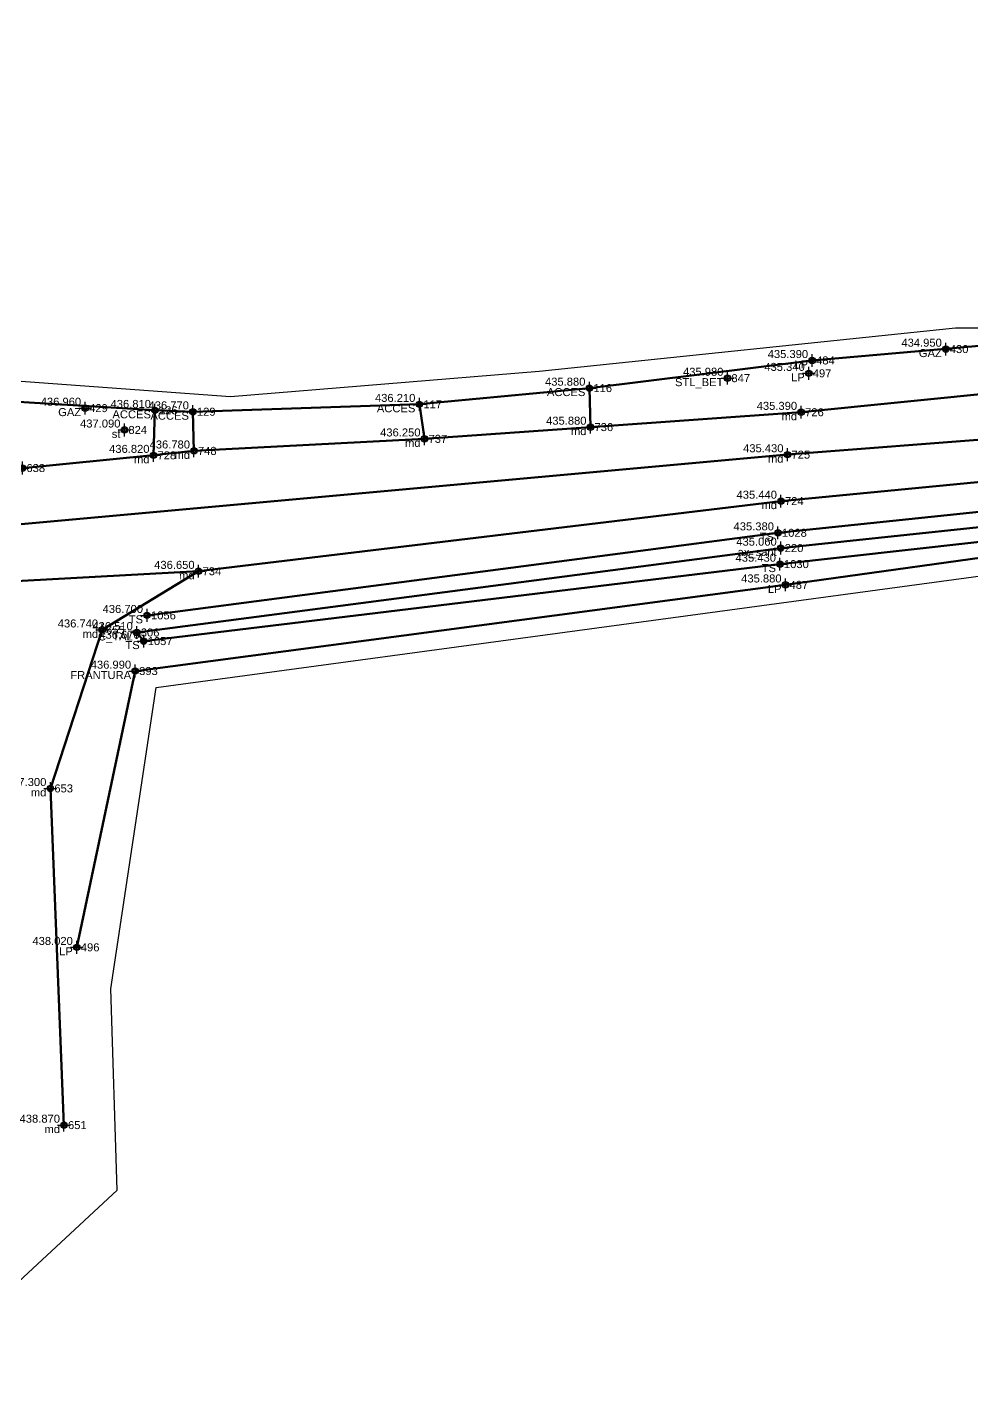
# Model space of a CAD drawing. Extents: x 396921 to 401273, y 555385 to 556691.
# Drawn here: x 397027.75 to 397057.26, y 556642.42 to 556684.94 of the extents above; entities that cross this region are included whole.
import ezdxf
from ezdxf.enums import TextEntityAlignment as Align

# ---------------------------------------------------------------- set-up
doc = ezdxf.new("R2010")
doc.units = 0
doc.header["$PDMODE"] = 34
doc.header["$PDSIZE"] = 0.2
for name, color, linetype in [('Boundary', 30, 'Continuous'), ('TOPO_CERC', 1, 'Continuous'), ('TOPO_CODE', 7, 'Continuous'), ('TOPO_ELEVATION', 7, 'Continuous'), ('TOPO_POINT_ID', 7, 'Continuous'), ('TOPO_POINTS', 7, 'Continuous'), ('TOPO_SYMBOL', 1, 'Continuous')]:
    doc.layers.add(name, color=color, linetype=linetype)
doc.layers.add('RO-LINES-LIN', color=7, linetype='Continuous', lineweight=25)
doc.styles.get("Standard").update_dxf_attribs({"font": 'arial.ttf'})

# ---------------------------------------------------------------- blocks, each defined once
blk = doc.blocks.new('PUNCTOPO')
at = {"layer": 'TOPO_CERC'}
blk.add_circle((0, 0), 0.25, dxfattribs=at)
at = {"layer": 'TOPO_SYMBOL'}
blk.add_point((0, 0), dxfattribs=at)

msp = doc.modelspace()

# ---------------------------------------------------------------- linework, layer by layer
at = {"layer": 'Boundary'}
for points in [[(397088.794, 556674.922), (397085.063, 556676.265), (397079.438, 556675.251), (397061.461, 556675.534), (397056.755, 556675.534), (397043.75, 556674.179), (397034.104, 556673.388), (397022.283, 556674.253), (397013.22, 556675.763), (396993.406, 556679.756), (396985.989, 556681.374), (396972.492, 556682.807)], [(396972.928, 556676.147), (396984.65, 556672.43), (397001.073, 556666.296), (397011.363, 556659.902), (397020.177, 556649.987), (397024.682, 556643.147), (397030.555, 556648.594), (397030.366, 556654.889), (397031.777, 556664.298), (397060.085, 556668.133), (397076.263, 556667.856), (397080.832, 556667.663), (397091.479, 556665.646)]]:
    msp.add_lwpolyline(points, dxfattribs=at)
at = {"layer": 'RO-LINES-LIN', "lineweight": 50}
for points in [[(396949.004, 556684.936, 440.8), (396961.194, 556683.402, 440.48), (396974.435, 556680.906, 439.8), (396986.336, 556679.046, 439.09), (396989.557, 556678.779, 438.91), (397003.873, 556676.399, 438.1), (397014.005, 556673.461, 437.63), (397027.599, 556671.16, 437.05), (397031.694, 556671.559, 436.82), (397032.959, 556671.697, 436.78), (397040.163, 556672.073, 436.25), (397045.349, 556672.44, 435.88), (397051.93, 556672.904, 435.39), (397058.366, 556673.554, 434.89), (397063.802, 556673.782, 434.47), (397086.365, 556673.234, 432.34), (397093.281, 556672.104, 431.65)], [(397422.389, 556612.098, 403.37), (397362.233, 556633.672, 407.49), (397323.4, 556647.15, 410.92), (397301.82, 556652.167, 412.53), (397288.032, 556655.693, 413.73), (397275.785, 556658.077, 414.92), (397251.177, 556662.586, 417.88), (397244.36, 556663.188, 418.67), (397232.668, 556662.459, 419.94), (397207.011, 556657.761, 422.19), (397187.117, 556655.703, 423.93), (397149.289, 556657.998, 427.68), (397124.293, 556663.588, 429.58), (397086.569, 556671.417, 432.33), (397058.919, 556672.151, 434.85), (397051.505, 556671.579, 435.43), (397026.182, 556669.28, 437.08), (396989.486, 556677.616, 438.9), (396979.834, 556678.246, 439.48), (396949.033, 556683.784, 440.81)], [(397058.803, 556675.089, 434.67), (397052.274, 556674.523, 435.39), (397045.315, 556673.659, 435.88)], [(397031.739, 556672.964, 436.81), (397017.725, 556673.823, 437.55)], [(397040.002, 556673.152, 436.21), (397040.163, 556672.073, 436.25), (397045.349, 556672.44, 435.88), (397045.315, 556673.659, 435.88), (397040.002, 556673.152, 436.21)], [(397032.959, 556671.697, 436.78), (397032.926, 556672.92, 436.77), (397031.739, 556672.964, 436.81), (397031.694, 556671.559, 436.82), (397032.959, 556671.697, 436.78)], [(397040.002, 556673.152, 436.21), (397032.926, 556672.92, 436.77)], [(397103.953, 556666.674, 430.97), (397086.411, 556669.988, 432.31), (397079.932, 556670.932, 432.99), (397075.566, 556671.238, 433.49), (397074.047, 556671.126, 433.65), (397061.111, 556670.972, 434.71), (397058.95, 556670.862, 434.88), (397051.301, 556670.127, 435.44), (397033.103, 556667.935, 436.65), (397030.089, 556666.104, 436.74), (397028.471, 556661.149, 437.3), (397028.897, 556650.628, 438.87)], [(397031.491, 556666.557, 436.7), (397051.207, 556669.137, 435.38), (397058.888, 556669.938, 434.91)], [(397031.172, 556666.022, 436.51), (397051.293, 556668.66, 435.06), (397059.171, 556669.485, 434.38)], [(397059.286, 556669.049, 434.85), (397051.27, 556668.159, 435.43), (397031.388, 556665.753, 436.67), (397031.172, 556666.022, 436.51)], [(397059.538, 556668.64, 435.25), (397051.445, 556667.51, 435.88), (397031.12, 556664.817, 436.99), (397029.298, 556656.183, 438.02)], [(397021.501, 556667.304, 437.11), (397033.103, 556667.935, 436.65)]]:
    msp.add_polyline3d(points, dxfattribs=at)

# ---------------------------------------------------------------- block references
at = {"layer": 'TOPO_POINTS'}
ref = msp.add_blockref('PUNCTOPO', (397056.452, 556674.878, 434.95), dxfattribs=dict(at, xscale=0.25, yscale=0.25, zscale=0.25))
ref.add_attrib('POINT', '430', dxfattribs={"layer": 'TOPO_POINT_ID', "height": 0.25}).set_placement((397056.577, 556674.878, 434.95), align=Align.MIDDLE_LEFT)
ref.add_attrib('ELEVATION', '434.950', dxfattribs={"layer": 'TOPO_ELEVATION', "height": 0.25}).set_placement((397056.327, 556674.878, 434.95), align=Align.BOTTOM_RIGHT)
ref.add_attrib('CODE', 'GAZ', dxfattribs={"layer": 'TOPO_CODE', "height": 0.25}).set_placement((397056.327, 556674.878, 434.95), align=Align.TOP_RIGHT)
ref = msp.add_blockref('PUNCTOPO', (397052.274, 556674.523, 435.39), dxfattribs=dict(at, xscale=0.25, yscale=0.25, zscale=0.25))
ref.add_attrib('POINT', '484', dxfattribs={"layer": 'TOPO_POINT_ID', "height": 0.25}).set_placement((397052.399, 556674.523, 435.39), align=Align.MIDDLE_LEFT)
ref.add_attrib('ELEVATION', '435.390', dxfattribs={"layer": 'TOPO_ELEVATION', "height": 0.25}).set_placement((397052.149, 556674.523, 435.39), align=Align.BOTTOM_RIGHT)
ref.add_attrib('CODE', 'LP', dxfattribs={"layer": 'TOPO_CODE', "height": 0.25}).set_placement((397052.149, 556674.523, 435.39), align=Align.TOP_RIGHT)
ref = msp.add_blockref('PUNCTOPO', (397049.628, 556673.969, 435.98), dxfattribs=dict(at, xscale=0.25, yscale=0.25, zscale=0.25))
ref.add_attrib('POINT', '847', dxfattribs={"layer": 'TOPO_POINT_ID', "height": 0.25}).set_placement((397049.753, 556673.969, 435.98), align=Align.MIDDLE_LEFT)
ref.add_attrib('ELEVATION', '435.980', dxfattribs={"layer": 'TOPO_ELEVATION', "height": 0.25}).set_placement((397049.503, 556673.969, 435.98), align=Align.BOTTOM_RIGHT)
ref.add_attrib('CODE', 'STL_BET', dxfattribs={"layer": 'TOPO_CODE', "height": 0.25}).set_placement((397049.503, 556673.969, 435.98), align=Align.TOP_RIGHT)
ref = msp.add_blockref('PUNCTOPO', (397052.169, 556674.121, 435.34), dxfattribs=dict(at, xscale=0.25, yscale=0.25, zscale=0.25))
ref.add_attrib('POINT', '497', dxfattribs={"layer": 'TOPO_POINT_ID', "height": 0.25}).set_placement((397052.294, 556674.121, 435.34), align=Align.MIDDLE_LEFT)
ref.add_attrib('ELEVATION', '435.340', dxfattribs={"layer": 'TOPO_ELEVATION', "height": 0.25}).set_placement((397052.044, 556674.121, 435.34), align=Align.BOTTOM_RIGHT)
ref.add_attrib('CODE', 'LP', dxfattribs={"layer": 'TOPO_CODE', "height": 0.25}).set_placement((397052.044, 556674.121, 435.34), align=Align.TOP_RIGHT)
ref = msp.add_blockref('PUNCTOPO', (397045.315, 556673.659, 435.88), dxfattribs=dict(at, xscale=0.25, yscale=0.25, zscale=0.25))
ref.add_attrib('POINT', '116', dxfattribs={"layer": 'TOPO_POINT_ID', "height": 0.25}).set_placement((397045.44, 556673.659, 435.88), align=Align.MIDDLE_LEFT)
ref.add_attrib('ELEVATION', '435.880', dxfattribs={"layer": 'TOPO_ELEVATION', "height": 0.25}).set_placement((397045.19, 556673.659, 435.88), align=Align.BOTTOM_RIGHT)
ref.add_attrib('CODE', 'ACCES', dxfattribs={"layer": 'TOPO_CODE', "height": 0.25}).set_placement((397045.19, 556673.659, 435.88), align=Align.TOP_RIGHT)
ref = msp.add_blockref('PUNCTOPO', (397040.002, 556673.152, 436.21), dxfattribs=dict(at, xscale=0.25, yscale=0.25, zscale=0.25))
ref.add_attrib('POINT', '117', dxfattribs={"layer": 'TOPO_POINT_ID', "height": 0.25}).set_placement((397040.127, 556673.152, 436.21), align=Align.MIDDLE_LEFT)
ref.add_attrib('ELEVATION', '436.210', dxfattribs={"layer": 'TOPO_ELEVATION', "height": 0.25}).set_placement((397039.877, 556673.152, 436.21), align=Align.BOTTOM_RIGHT)
ref.add_attrib('CODE', 'ACCES', dxfattribs={"layer": 'TOPO_CODE', "height": 0.25}).set_placement((397039.877, 556673.152, 436.21), align=Align.TOP_RIGHT)
ref = msp.add_blockref('PUNCTOPO', (397029.558, 556673.033, 436.96), dxfattribs=dict(at, xscale=0.25, yscale=0.25, zscale=0.25))
ref.add_attrib('POINT', '429', dxfattribs={"layer": 'TOPO_POINT_ID', "height": 0.25}).set_placement((397029.683, 556673.033, 436.96), align=Align.MIDDLE_LEFT)
ref.add_attrib('ELEVATION', '436.960', dxfattribs={"layer": 'TOPO_ELEVATION', "height": 0.25}).set_placement((397029.433, 556673.033, 436.96), align=Align.BOTTOM_RIGHT)
ref.add_attrib('CODE', 'GAZ', dxfattribs={"layer": 'TOPO_CODE', "height": 0.25}).set_placement((397029.433, 556673.033, 436.96), align=Align.TOP_RIGHT)
ref = msp.add_blockref('PUNCTOPO', (397031.739, 556672.964, 436.81), dxfattribs=dict(at, xscale=0.25, yscale=0.25, zscale=0.25))
ref.add_attrib('POINT', '126', dxfattribs={"layer": 'TOPO_POINT_ID', "height": 0.25}).set_placement((397031.864, 556672.964, 436.81), align=Align.MIDDLE_LEFT)
ref.add_attrib('ELEVATION', '436.810', dxfattribs={"layer": 'TOPO_ELEVATION', "height": 0.25}).set_placement((397031.614, 556672.964, 436.81), align=Align.BOTTOM_RIGHT)
ref.add_attrib('CODE', 'ACCES', dxfattribs={"layer": 'TOPO_CODE', "height": 0.25}).set_placement((397031.614, 556672.964, 436.81), align=Align.TOP_RIGHT)
ref = msp.add_blockref('PUNCTOPO', (397032.926, 556672.92, 436.77), dxfattribs=dict(at, xscale=0.25, yscale=0.25, zscale=0.25))
ref.add_attrib('POINT', '129', dxfattribs={"layer": 'TOPO_POINT_ID', "height": 0.25}).set_placement((397033.051, 556672.92, 436.77), align=Align.MIDDLE_LEFT)
ref.add_attrib('ELEVATION', '436.770', dxfattribs={"layer": 'TOPO_ELEVATION', "height": 0.25}).set_placement((397032.801, 556672.92, 436.77), align=Align.BOTTOM_RIGHT)
ref.add_attrib('CODE', 'ACCES', dxfattribs={"layer": 'TOPO_CODE', "height": 0.25}).set_placement((397032.801, 556672.92, 436.77), align=Align.TOP_RIGHT)
ref = msp.add_blockref('PUNCTOPO', (397051.93, 556672.904, 435.39), dxfattribs=dict(at, xscale=0.25, yscale=0.25, zscale=0.25))
ref.add_attrib('POINT', '726', dxfattribs={"layer": 'TOPO_POINT_ID', "height": 0.25}).set_placement((397052.055, 556672.904, 435.39), align=Align.MIDDLE_LEFT)
ref.add_attrib('ELEVATION', '435.390', dxfattribs={"layer": 'TOPO_ELEVATION', "height": 0.25}).set_placement((397051.805, 556672.904, 435.39), align=Align.BOTTOM_RIGHT)
ref.add_attrib('CODE', 'md', dxfattribs={"layer": 'TOPO_CODE', "height": 0.25}).set_placement((397051.805, 556672.904, 435.39), align=Align.TOP_RIGHT)
ref = msp.add_blockref('PUNCTOPO', (397030.786, 556672.351, 437.09), dxfattribs=dict(at, xscale=0.25, yscale=0.25, zscale=0.25))
ref.add_attrib('POINT', '824', dxfattribs={"layer": 'TOPO_POINT_ID', "height": 0.25}).set_placement((397030.911, 556672.351, 437.09), align=Align.MIDDLE_LEFT)
ref.add_attrib('ELEVATION', '437.090', dxfattribs={"layer": 'TOPO_ELEVATION', "height": 0.25}).set_placement((397030.661, 556672.351, 437.09), align=Align.BOTTOM_RIGHT)
ref.add_attrib('CODE', 'st', dxfattribs={"layer": 'TOPO_CODE', "height": 0.25}).set_placement((397030.661, 556672.351, 437.09), align=Align.TOP_RIGHT)
ref = msp.add_blockref('PUNCTOPO', (397045.349, 556672.44, 435.88), dxfattribs=dict(at, xscale=0.25, yscale=0.25, zscale=0.25))
ref.add_attrib('POINT', '736', dxfattribs={"layer": 'TOPO_POINT_ID', "height": 0.25}).set_placement((397045.474, 556672.44, 435.88), align=Align.MIDDLE_LEFT)
ref.add_attrib('ELEVATION', '435.880', dxfattribs={"layer": 'TOPO_ELEVATION', "height": 0.25}).set_placement((397045.224, 556672.44, 435.88), align=Align.BOTTOM_RIGHT)
ref.add_attrib('CODE', 'md', dxfattribs={"layer": 'TOPO_CODE', "height": 0.25}).set_placement((397045.224, 556672.44, 435.88), align=Align.TOP_RIGHT)
ref = msp.add_blockref('PUNCTOPO', (397040.163, 556672.073, 436.25), dxfattribs=dict(at, xscale=0.25, yscale=0.25, zscale=0.25))
ref.add_attrib('POINT', '737', dxfattribs={"layer": 'TOPO_POINT_ID', "height": 0.25}).set_placement((397040.288, 556672.073, 436.25), align=Align.MIDDLE_LEFT)
ref.add_attrib('ELEVATION', '436.250', dxfattribs={"layer": 'TOPO_ELEVATION', "height": 0.25}).set_placement((397040.038, 556672.073, 436.25), align=Align.BOTTOM_RIGHT)
ref.add_attrib('CODE', 'md', dxfattribs={"layer": 'TOPO_CODE', "height": 0.25}).set_placement((397040.038, 556672.073, 436.25), align=Align.TOP_RIGHT)
ref = msp.add_blockref('PUNCTOPO', (397031.694, 556671.559, 436.82), dxfattribs=dict(at, xscale=0.25, yscale=0.25, zscale=0.25))
ref.add_attrib('POINT', '728', dxfattribs={"layer": 'TOPO_POINT_ID', "height": 0.25}).set_placement((397031.819, 556671.559, 436.82), align=Align.MIDDLE_LEFT)
ref.add_attrib('ELEVATION', '436.820', dxfattribs={"layer": 'TOPO_ELEVATION', "height": 0.25}).set_placement((397031.569, 556671.559, 436.82), align=Align.BOTTOM_RIGHT)
ref.add_attrib('CODE', 'md', dxfattribs={"layer": 'TOPO_CODE', "height": 0.25}).set_placement((397031.569, 556671.559, 436.82), align=Align.TOP_RIGHT)
ref = msp.add_blockref('PUNCTOPO', (397032.959, 556671.697, 436.78), dxfattribs=dict(at, xscale=0.25, yscale=0.25, zscale=0.25))
ref.add_attrib('POINT', '748', dxfattribs={"layer": 'TOPO_POINT_ID', "height": 0.25}).set_placement((397033.084, 556671.697, 436.78), align=Align.MIDDLE_LEFT)
ref.add_attrib('ELEVATION', '436.780', dxfattribs={"layer": 'TOPO_ELEVATION', "height": 0.25}).set_placement((397032.834, 556671.697, 436.78), align=Align.BOTTOM_RIGHT)
ref.add_attrib('CODE', 'md', dxfattribs={"layer": 'TOPO_CODE', "height": 0.25}).set_placement((397032.834, 556671.697, 436.78), align=Align.TOP_RIGHT)
ref = msp.add_blockref('PUNCTOPO', (397051.505, 556671.579, 435.43), dxfattribs=dict(at, xscale=0.25, yscale=0.25, zscale=0.25))
ref.add_attrib('POINT', '725', dxfattribs={"layer": 'TOPO_POINT_ID', "height": 0.25}).set_placement((397051.63, 556671.579, 435.43), align=Align.MIDDLE_LEFT)
ref.add_attrib('ELEVATION', '435.430', dxfattribs={"layer": 'TOPO_ELEVATION', "height": 0.25}).set_placement((397051.38, 556671.579, 435.43), align=Align.BOTTOM_RIGHT)
ref.add_attrib('CODE', 'md', dxfattribs={"layer": 'TOPO_CODE', "height": 0.25}).set_placement((397051.38, 556671.579, 435.43), align=Align.TOP_RIGHT)
ref = msp.add_blockref('PUNCTOPO', (397027.599, 556671.16, 437.05), dxfattribs=dict(at, xscale=0.25, yscale=0.25, zscale=0.25))
ref.add_attrib('POINT', '638', dxfattribs={"layer": 'TOPO_POINT_ID', "height": 0.25}).set_placement((397027.724, 556671.16, 437.05), align=Align.MIDDLE_LEFT)
ref.add_attrib('ELEVATION', '437.050', dxfattribs={"layer": 'TOPO_ELEVATION', "height": 0.25}).set_placement((397027.474, 556671.16, 437.05), align=Align.BOTTOM_RIGHT)
ref.add_attrib('CODE', 'md', dxfattribs={"layer": 'TOPO_CODE', "height": 0.25}).set_placement((397027.474, 556671.16, 437.05), align=Align.TOP_RIGHT)
ref = msp.add_blockref('PUNCTOPO', (397051.301, 556670.127, 435.44), dxfattribs=dict(at, xscale=0.25, yscale=0.25, zscale=0.25))
ref.add_attrib('POINT', '724', dxfattribs={"layer": 'TOPO_POINT_ID', "height": 0.25}).set_placement((397051.426, 556670.127, 435.44), align=Align.MIDDLE_LEFT)
ref.add_attrib('ELEVATION', '435.440', dxfattribs={"layer": 'TOPO_ELEVATION', "height": 0.25}).set_placement((397051.176, 556670.127, 435.44), align=Align.BOTTOM_RIGHT)
ref.add_attrib('CODE', 'md', dxfattribs={"layer": 'TOPO_CODE', "height": 0.25}).set_placement((397051.176, 556670.127, 435.44), align=Align.TOP_RIGHT)
ref = msp.add_blockref('PUNCTOPO', (397051.207, 556669.137, 435.38), dxfattribs=dict(at, xscale=0.25, yscale=0.25, zscale=0.25))
ref.add_attrib('POINT', '1028', dxfattribs={"layer": 'TOPO_POINT_ID', "height": 0.25}).set_placement((397051.332, 556669.137, 435.38), align=Align.MIDDLE_LEFT)
ref.add_attrib('ELEVATION', '435.380', dxfattribs={"layer": 'TOPO_ELEVATION', "height": 0.25}).set_placement((397051.082, 556669.137, 435.38), align=Align.BOTTOM_RIGHT)
ref.add_attrib('CODE', 'TS', dxfattribs={"layer": 'TOPO_CODE', "height": 0.25}).set_placement((397051.082, 556669.137, 435.38), align=Align.TOP_RIGHT)
ref = msp.add_blockref('PUNCTOPO', (397051.293, 556668.66, 435.06), dxfattribs=dict(at, xscale=0.25, yscale=0.25, zscale=0.25))
ref.add_attrib('POINT', '220', dxfattribs={"layer": 'TOPO_POINT_ID', "height": 0.25}).set_placement((397051.418, 556668.66, 435.06), align=Align.MIDDLE_LEFT)
ref.add_attrib('ELEVATION', '435.060', dxfattribs={"layer": 'TOPO_ELEVATION', "height": 0.25}).set_placement((397051.168, 556668.66, 435.06), align=Align.BOTTOM_RIGHT)
ref.add_attrib('CODE', 'ax_sant', dxfattribs={"layer": 'TOPO_CODE', "height": 0.25}).set_placement((397051.168, 556668.66, 435.06), align=Align.TOP_RIGHT)
ref = msp.add_blockref('PUNCTOPO', (397051.27, 556668.159, 435.43), dxfattribs=dict(at, xscale=0.25, yscale=0.25, zscale=0.25))
ref.add_attrib('POINT', '1030', dxfattribs={"layer": 'TOPO_POINT_ID', "height": 0.25}).set_placement((397051.395, 556668.159, 435.43), align=Align.MIDDLE_LEFT)
ref.add_attrib('ELEVATION', '435.430', dxfattribs={"layer": 'TOPO_ELEVATION', "height": 0.25}).set_placement((397051.145, 556668.159, 435.43), align=Align.BOTTOM_RIGHT)
ref.add_attrib('CODE', 'TS', dxfattribs={"layer": 'TOPO_CODE', "height": 0.25}).set_placement((397051.145, 556668.159, 435.43), align=Align.TOP_RIGHT)
ref = msp.add_blockref('PUNCTOPO', (397033.103, 556667.935, 436.65), dxfattribs=dict(at, xscale=0.25, yscale=0.25, zscale=0.25))
ref.add_attrib('POINT', '734', dxfattribs={"layer": 'TOPO_POINT_ID', "height": 0.25}).set_placement((397033.228, 556667.935, 436.65), align=Align.MIDDLE_LEFT)
ref.add_attrib('ELEVATION', '436.650', dxfattribs={"layer": 'TOPO_ELEVATION', "height": 0.25}).set_placement((397032.978, 556667.935, 436.65), align=Align.BOTTOM_RIGHT)
ref.add_attrib('CODE', 'md', dxfattribs={"layer": 'TOPO_CODE', "height": 0.25}).set_placement((397032.978, 556667.935, 436.65), align=Align.TOP_RIGHT)
ref = msp.add_blockref('PUNCTOPO', (397051.445, 556667.51, 435.88), dxfattribs=dict(at, xscale=0.25, yscale=0.25, zscale=0.25))
ref.add_attrib('POINT', '487', dxfattribs={"layer": 'TOPO_POINT_ID', "height": 0.25}).set_placement((397051.57, 556667.51, 435.88), align=Align.MIDDLE_LEFT)
ref.add_attrib('ELEVATION', '435.880', dxfattribs={"layer": 'TOPO_ELEVATION', "height": 0.25}).set_placement((397051.32, 556667.51, 435.88), align=Align.BOTTOM_RIGHT)
ref.add_attrib('CODE', 'LP', dxfattribs={"layer": 'TOPO_CODE', "height": 0.25}).set_placement((397051.32, 556667.51, 435.88), align=Align.TOP_RIGHT)
ref = msp.add_blockref('PUNCTOPO', (397031.491, 556666.557, 436.7), dxfattribs=dict(at, xscale=0.25, yscale=0.25, zscale=0.25))
ref.add_attrib('POINT', '1056', dxfattribs={"layer": 'TOPO_POINT_ID', "height": 0.25}).set_placement((397031.616, 556666.557, 436.7), align=Align.MIDDLE_LEFT)
ref.add_attrib('ELEVATION', '436.700', dxfattribs={"layer": 'TOPO_ELEVATION', "height": 0.25}).set_placement((397031.366, 556666.557, 436.7), align=Align.BOTTOM_RIGHT)
ref.add_attrib('CODE', 'TS', dxfattribs={"layer": 'TOPO_CODE', "height": 0.25}).set_placement((397031.366, 556666.557, 436.7), align=Align.TOP_RIGHT)
ref = msp.add_blockref('PUNCTOPO', (397030.089, 556666.104, 436.74), dxfattribs=dict(at, xscale=0.25, yscale=0.25, zscale=0.25))
ref.add_attrib('POINT', '655', dxfattribs={"layer": 'TOPO_POINT_ID', "height": 0.25}).set_placement((397030.214, 556666.104, 436.74), align=Align.MIDDLE_LEFT)
ref.add_attrib('ELEVATION', '436.740', dxfattribs={"layer": 'TOPO_ELEVATION', "height": 0.25}).set_placement((397029.964, 556666.104, 436.74), align=Align.BOTTOM_RIGHT)
ref.add_attrib('CODE', 'md', dxfattribs={"layer": 'TOPO_CODE', "height": 0.25}).set_placement((397029.964, 556666.104, 436.74), align=Align.TOP_RIGHT)
ref = msp.add_blockref('PUNCTOPO', (397031.172, 556666.022, 436.51), dxfattribs=dict(at, xscale=0.25, yscale=0.25, zscale=0.25))
ref.add_attrib('POINT', '306', dxfattribs={"layer": 'TOPO_POINT_ID', "height": 0.25}).set_placement((397031.297, 556666.022, 436.51), align=Align.MIDDLE_LEFT)
ref.add_attrib('ELEVATION', '436.510', dxfattribs={"layer": 'TOPO_ELEVATION', "height": 0.25}).set_placement((397031.047, 556666.022, 436.51), align=Align.BOTTOM_RIGHT)
ref.add_attrib('CODE', 'C_TAL', dxfattribs={"layer": 'TOPO_CODE', "height": 0.25}).set_placement((397031.047, 556666.022, 436.51), align=Align.TOP_RIGHT)
ref = msp.add_blockref('PUNCTOPO', (397031.388, 556665.753, 436.67), dxfattribs=dict(at, xscale=0.25, yscale=0.25, zscale=0.25))
ref.add_attrib('POINT', '1057', dxfattribs={"layer": 'TOPO_POINT_ID', "height": 0.25}).set_placement((397031.513, 556665.753, 436.67), align=Align.MIDDLE_LEFT)
ref.add_attrib('ELEVATION', '436.670', dxfattribs={"layer": 'TOPO_ELEVATION', "height": 0.25}).set_placement((397031.263, 556665.753, 436.67), align=Align.BOTTOM_RIGHT)
ref.add_attrib('CODE', 'TS', dxfattribs={"layer": 'TOPO_CODE', "height": 0.25}).set_placement((397031.263, 556665.753, 436.67), align=Align.TOP_RIGHT)
ref = msp.add_blockref('PUNCTOPO', (397031.12, 556664.817, 436.99), dxfattribs=dict(at, xscale=0.25, yscale=0.25, zscale=0.25))
ref.add_attrib('POINT', '393', dxfattribs={"layer": 'TOPO_POINT_ID', "height": 0.25}).set_placement((397031.245, 556664.817, 436.99), align=Align.MIDDLE_LEFT)
ref.add_attrib('ELEVATION', '436.990', dxfattribs={"layer": 'TOPO_ELEVATION', "height": 0.25}).set_placement((397030.995, 556664.817, 436.99), align=Align.BOTTOM_RIGHT)
ref.add_attrib('CODE', 'FRANTURA', dxfattribs={"layer": 'TOPO_CODE', "height": 0.25}).set_placement((397030.995, 556664.817, 436.99), align=Align.TOP_RIGHT)
ref = msp.add_blockref('PUNCTOPO', (397028.471, 556661.149, 437.3), dxfattribs=dict(at, xscale=0.25, yscale=0.25, zscale=0.25))
ref.add_attrib('POINT', '653', dxfattribs={"layer": 'TOPO_POINT_ID', "height": 0.25}).set_placement((397028.596, 556661.149, 437.3), align=Align.MIDDLE_LEFT)
ref.add_attrib('ELEVATION', '437.300', dxfattribs={"layer": 'TOPO_ELEVATION', "height": 0.25}).set_placement((397028.346, 556661.149, 437.3), align=Align.BOTTOM_RIGHT)
ref.add_attrib('CODE', 'md', dxfattribs={"layer": 'TOPO_CODE', "height": 0.25}).set_placement((397028.346, 556661.149, 437.3), align=Align.TOP_RIGHT)
ref = msp.add_blockref('PUNCTOPO', (397029.298, 556656.183, 438.02), dxfattribs=dict(at, xscale=0.25, yscale=0.25, zscale=0.25))
ref.add_attrib('POINT', '496', dxfattribs={"layer": 'TOPO_POINT_ID', "height": 0.25}).set_placement((397029.423, 556656.183, 438.02), align=Align.MIDDLE_LEFT)
ref.add_attrib('ELEVATION', '438.020', dxfattribs={"layer": 'TOPO_ELEVATION', "height": 0.25}).set_placement((397029.173, 556656.183, 438.02), align=Align.BOTTOM_RIGHT)
ref.add_attrib('CODE', 'LP', dxfattribs={"layer": 'TOPO_CODE', "height": 0.25}).set_placement((397029.173, 556656.183, 438.02), align=Align.TOP_RIGHT)
ref = msp.add_blockref('PUNCTOPO', (397028.897, 556650.628, 438.87), dxfattribs=dict(at, xscale=0.25, yscale=0.25, zscale=0.25))
ref.add_attrib('POINT', '651', dxfattribs={"layer": 'TOPO_POINT_ID', "height": 0.25}).set_placement((397029.022, 556650.628, 438.87), align=Align.MIDDLE_LEFT)
ref.add_attrib('ELEVATION', '438.870', dxfattribs={"layer": 'TOPO_ELEVATION', "height": 0.25}).set_placement((397028.772, 556650.628, 438.87), align=Align.BOTTOM_RIGHT)
ref.add_attrib('CODE', 'md', dxfattribs={"layer": 'TOPO_CODE', "height": 0.25}).set_placement((397028.772, 556650.628, 438.87), align=Align.TOP_RIGHT)

doc.saveas('drawing.dxf')
